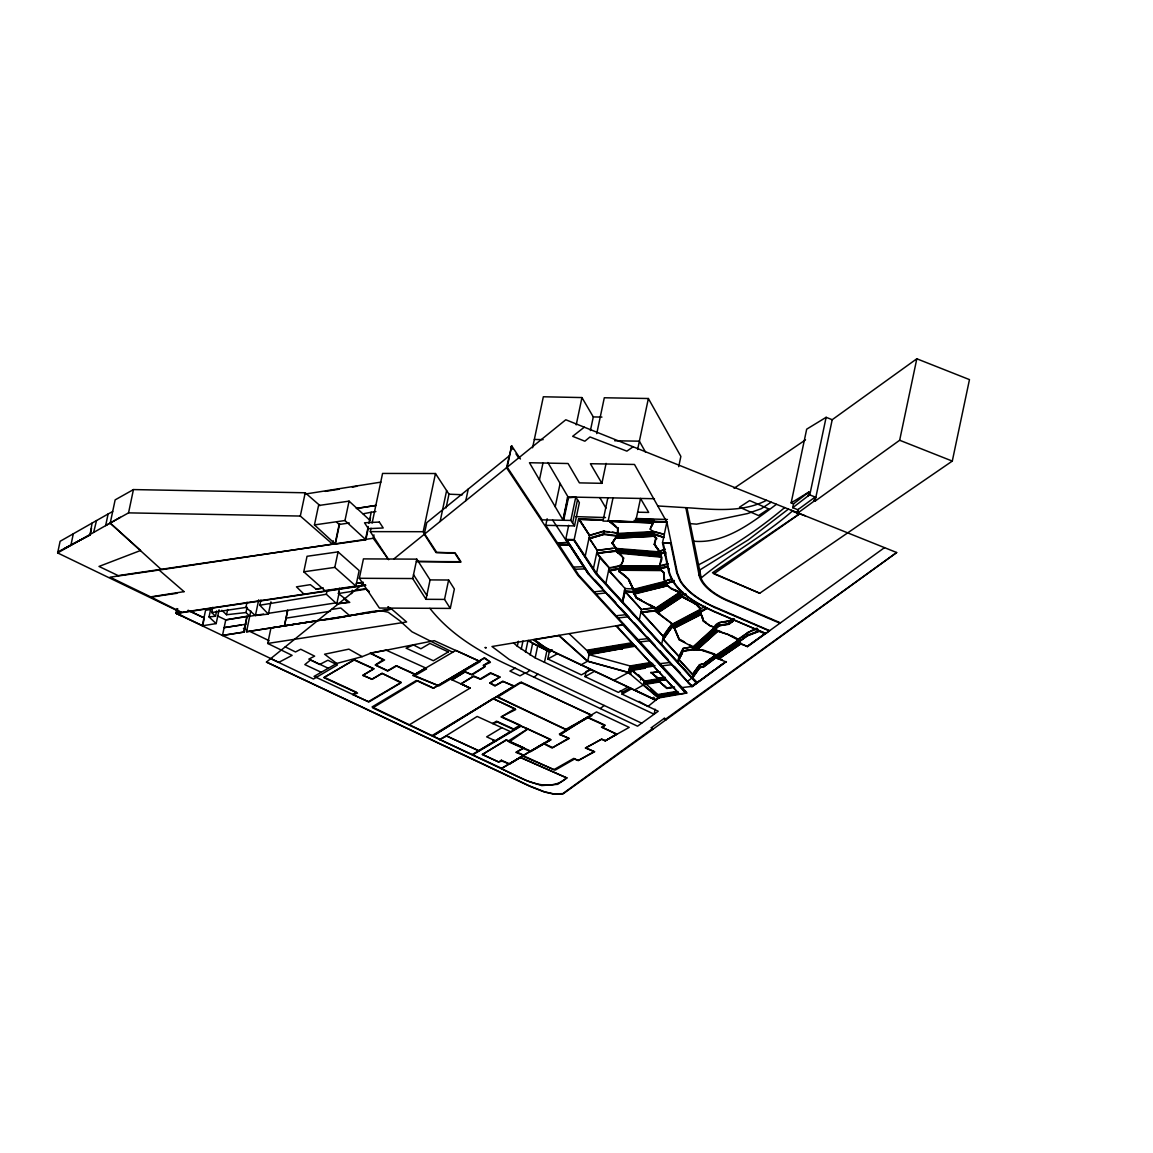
<?xml version="1.0" encoding="UTF-8"?>
<svg xmlns="http://www.w3.org/2000/svg" width="1153" height="1153" viewBox="0 0 1153 1153"><rect width="100%" height="100%" fill="white"/><g stroke="black" fill="none" stroke-linecap="round" stroke-linejoin="round"><path stroke-width="1.5" d="M617.677 527.973L617.417 533.176L612.387 532.153M618.123 527.973L617.835 533.435L652.439 531.663C651.69 528.377 647.597 532.383 653.837 521.848L666.506 522.251L667.169 525.393M181.093 612.488L57.65 552.936L60.1 541.305L92.067 523.102L90.093 534.934L91.505 528.276M70.866 545.412L73.316 533.781M96.521 520.565L93.739 531.994M112.677 511.528L108.108 513.979L105.644 525.609L128.545 512.869L300.313 516.054L332.554 544.115L333.26 540.8M332.554 544.115L161.478 569.697L110.227 523.159L115.141 499.883L133.445 489.578L305.228 492.778L320.001 505.634M128.545 512.869L133.445 489.578M316.686 620.862L270.969 627.924L267.698 643.446L292.098 655.351L278.781 662.384L175.948 613.252L176.928 608.597M188.098 610.254L204.326 617.979L202.683 625.733L176.351 613.194L177 610.096M177.721 608.726L176.74 613.382L365.76 585.306M219.07 609.807L216.159 623.6L209.039 616.956L210.884 608.207M216.62 610.975L215.51 616.235L211.72 612.531L212.815 607.285M263.547 614.088L249.797 616.235L245.993 612.546L226.55 614.736L227.66 609.476M222.486 635.418L225.757 619.896L247.016 616.235L244.277 632.031L222.486 635.418L244.277 632.031M270.955 601.837L268.361 614.088L255.404 615.543L245.935 607.429L247.03 602.169M245.993 612.546L247.102 607.285M243.744 631.758L247.016 616.235M267.698 643.446L406.605 621.986L391.689 609.101L246.526 631.758L250.821 610.903M255.404 615.543L258.733 599.805M268.361 614.088L259.8 605.224L260.909 599.978M300.313 516.054L305.228 492.778M303.772 571.802L307.044 556.294L338.074 551.883L359.145 570.562L355.873 586.084L324.901 590.581L303.772 571.802L334.802 567.391L355.873 586.084M368.369 527.858L365.861 539.748L335.336 544.13L314.452 524.918L318.545 505.518L349.071 501.137L369.594 520.017M335.062 543.87L339.155 524.471L336.575 522.107M335.336 544.13L339.631 523.75M339.515 588.289L338.406 593.536L349.763 602.399L336.791 603.855L326.357 594.256L327.092 590.754M334.802 567.391L338.074 551.883M365.861 539.748L344.978 520.536L349.071 501.137M336.791 603.855L339.386 591.619M351.593 593.651L352.342 590.163M365.501 539.417L368.225 526.474M368.917 523.246L371.223 512.249L375.878 511.572M369.796 521.07L370.517 517.683M359.347 578.287L363.44 558.888L416.795 559.147L430.083 579.901L425.99 599.301L444.525 599.416L450.29 608.409L379.395 608.049L359.347 578.287L412.702 578.547L425.99 599.301M373.961 534.877L373.255 538.278L388.619 559.681L370.3 531.634L371.021 528.218M372.116 523.073L382.565 473.436L435.474 473.523L448.964 494.19L446.081 507.882M412.702 578.547L416.795 559.147M416.392 561.482L461.07 562.001L455.291 553.137L436.713 552.373L423.209 531.706L435.474 473.523M440.129 521.487L442.579 509.842M442.651 509.41L446.615 490.587M444.525 599.416L448.618 580.017L430.083 579.901M465.798 500.705L468.248 489.059M450.29 608.409L454.368 589.01L448.618 580.017M520.435 459.009L511.701 445.851L506.527 467.729L577.812 575.246L686.194 693.155M511.701 445.851L507.205 467.181L542.126 519.859L570.836 520.421L574.482 525.912L545.758 525.336L547.142 518.764M532.585 447.768L543.337 396.776L581.962 397.569L593.291 416.925L590.408 430.573M539.445 479.821L542.948 463.189M655.149 709.239L654.097 714.226L535.165 657.873L517.322 646.228L518.374 641.241M521.214 649.298L522.972 640.982M555.227 506.743L560.127 483.467M525.509 652.267L527.959 640.636L550.125 652.238M576.212 424.88L581.962 397.569M530.164 655.135L532.614 643.504M557.432 542.933L567.838 542.53L557.432 542.933L545.758 525.336M562.938 519.902L567.838 496.626M547.862 462.526L568.054 496.986L563.14 520.262L529.443 462.728L568.069 463.52L579.397 482.876L601.895 483.323L606.089 463.376M563.687 520.277L568.602 497.001M655.898 700.073L653.737 699.049L655.423 700.202L659.112 697.882L687.087 692.996L578.792 575.174L557.504 542.544M535.165 657.873L537.615 646.242M565.647 539.748L568.703 525.264M682.086 687.563L692.117 686.395L588.981 573.978L566.584 539.705M570.836 520.421L575.751 497.145L567.276 497.865M572.609 523.073L577.509 499.797M544.447 662.355L546.897 650.71M726.404 661.62L692.031 686.784L588.376 574.007L569.294 544.735L558.96 544.749M574.482 525.912L579.382 502.622L575.751 497.145M590.826 669.576L581.371 674.88L547.776 658.968L549.404 651.2L552.157 649.716M573.776 539.921L595.914 573.329L696.398 682.648L692.045 686.121L696.311 683.037L595.842 573.718L573.776 539.921L568.386 539.763M697.061 683.167L596.519 573.3L574.18 539.618L578.547 518.936L603.178 519.7M596.75 433.614L604.302 397.771L648.375 398.506L680.861 456.415L678.699 466.648M579.109 519.167L589.673 535.554L579.109 519.167L603.12 519.917M585.205 556.236L589.558 535.554L578.547 518.936M603.639 534.459L589.442 538.638L603.639 534.459L616.696 536.159L653.42 534.257L653.218 535.208M583.85 566.685L573.445 567.089M585.306 568.876L574.9 569.279M588.376 574.007L565.734 539.359L574.18 539.618M588.981 573.978L567.564 541.175M607.862 497.793L602.961 521.07L635.62 521.732L640.52 498.442L648.692 512.422L637.883 512.206M593.406 568.616L597.225 550.514L615.846 547.934M589.514 538.278L597.384 550.601L589.01 538.148L603.523 533.868L617.374 535.684L617.922 533.09L603.812 531.403L608.986 531.72M597.211 553.296L615.688 551.307C629.624 557.85 622.043 569.034 609.231 567.636L597.211 553.296L615.76 550.947L623.816 558.138L620.963 565.719L659.559 565.993L661.447 557.173L618.037 553.109L617.431 551.768L660.15 555.515M603.523 533.868L604.071 531.274L589.558 535.554M596.519 573.3L599.791 557.807L609.159 567.982M600.194 557.793L596.678 553.109L615.904 550.687L618.109 552.763M608.121 521.17L613.021 497.894M609.62 521.617L618.051 528.333M610.052 521.214L653.03 522.251L652.742 522.972M610.917 521.588L652.757 522.885L610.11 520.911M587.324 650.883L569.467 633.991M588.477 653.463L634.309 645.118L588.621 652.814L587.338 650.811L620.818 645.219L621.438 645.954M615.774 548.28L611.969 543.222L617.1 535.439L653.42 534.257L652.771 533.695M589.212 654.025L587.713 661.13L580.982 664.906M657.887 549.765L654.284 544.158L659.574 551.912L616.379 548.453L612.502 542.948M627.852 687.087L618.397 692.391L585.047 676.609L586.113 671.565L590.163 669.302M604.172 590.711L594.141 591.864M605.829 583.432L609.231 567.636M619.737 568.847L609.029 571.009L619.795 568.703M653.765 536.217L615.875 538.163L653.765 536.217L655.726 537.831L654.212 544.504M616.423 537.096L616.769 535.814M616.898 536.39L617.705 534.084L652.295 532.311L652.901 533.046L617.215 534.877L652.929 532.96L652.584 534.56M614.866 547.012L613.31 544.187M606.161 592.887L596.144 594.04M615.904 550.687L616.451 548.093M637.623 449.497L648.375 398.506M616.639 551.379L616.25 549.102L659.43 552.561L659.617 554.838M617.374 552.071L617.576 551.12M629.178 579.815L633.098 589.082L627.996 578.763L618.772 571.211M633.314 588.751L628.399 578.734L619.247 571.225M619.161 571.585L619.81 569.625L661.39 569.913M619.997 569.265L620.199 568.314M620.242 568.616L621.049 565.359L609.087 567.925M622.361 601.419L624.955 588.203M627.463 593.853L641.572 609.62L624.537 591.114L624.883 588.563L633.732 588.981L633.184 591.575L634.467 593.737M625.099 591.273L622.692 601.967L624.94 591.273L632.882 591.777L633.977 594.083M626.151 614.635L616.134 615.788M588.044 651.531L621.323 646.53L620.818 645.219M632.896 588.736L628.774 579.844M650.306 605.224L654.861 608.078L636.341 598.076L632.882 591.777M628.154 616.812L618.123 617.965M633.602 592.296L633.516 589.976L665.497 581.89M650.912 662.471L630.057 665.958L589.068 654.673L622.447 648.548M634.035 593.017L633.819 591.345L666.146 583.173M634.395 594.098L667.443 585.738L671.392 588.909L679.391 592.512L655.639 608.236L636.715 598.018L634.107 592.728L666.794 584.456M636.341 598.076L634.842 595.063M636.715 598.018L635.245 595.049M652.973 522.554L653.174 521.603L635.274 521.127M653.247 521.92L653.578 520.32L635.98 519.772M650.119 529.256L653.866 519.686L636.528 519.138M653.607 522.381L653.91 521.502L666.506 522.251M663.797 537.702C637.811 525.148 667.832 548.035 651.964 533.911L652.512 531.317L664.402 534.545M641.688 723.19L529.948 670.34L525.811 673.323L515.132 668.178L509.943 671.104L520.003 675.86L525.119 672.992L637.551 726.188L658.233 711.228L622.072 694.12L622.476 692.189L630.576 687.635M654.659 544.547L659.689 551.538L654.659 544.547L656.172 537.86M639.295 619.838L641.472 609.533L655.711 607.876L655.163 610.47L660.525 614.506M658.464 698.098L628.428 672.545L630.057 665.958L628.688 672.415L613.8 680.443M682.144 596.678L657.758 612.819L682.144 596.678L696.066 604.417L700.462 609.274L672.631 623.989L655.063 610.73L641.5 612.301L654.99 611.076L672.141 623.96L666.636 631.224L671.291 624.811M629.091 673.107L629.898 669.244M630.518 667.962L629.913 666.607L643.489 664.344L644.239 665.05L630.662 667.313M629.841 673.741L630.662 669.879M643.489 664.344L644.109 665.612L630.532 667.89L631.887 669.879L645.478 667.616L644.729 666.895L631.152 669.172L631.916 669.807L655.048 665.8M630.605 674.375L631.412 670.513L629.509 668.553L644.498 681.106L658.06 678.843L650.84 672.372M678.497 693.198L658.334 696.498L659.112 697.882L643.691 684.968L644.498 681.106L631.916 669.807M660.669 556.178L659.098 554.161L659.646 551.566L665.252 549.26M715.48 629.826L714.601 629.956L728.148 634.409L738.41 639.641L737.877 642.207L747.202 646.473L765.506 633.343L713.779 611.551C695.735 603.25 674.707 592.339 668.654 571.888L662.514 542.775L666.953 521.704L653.52 521.271M660.597 556.539L618.167 552.46L660.712 555.962M661 556.524L659.602 554.276L664.459 552.287M665.771 580.593L665.151 583.49L671.161 581.847L671.709 579.253L665.699 580.939L664.474 579.959L664.013 572.637L659.098 568.242L659.631 565.647L667.947 563.875M667.688 566.671L659.602 568.732L667.616 567.017M659.833 568.89L660.035 567.953L620.444 567.665L619.737 569.913M660.583 569.553L620.055 568.962M632.968 588.39L633.66 589.327L665.627 581.242L664.042 579.959L663.58 572.637L661.332 570.216M661.62 570.519L664.013 572.637M665.252 555.775L665.973 552.417M648.145 638.56L638.113 639.713M640.491 680.011L640.895 678.094M656.057 611.133L656.403 609.533L680.371 593.665M650.148 640.737L640.117 641.89M644.729 666.895L645.493 667.529M656.936 611.811L681.365 594.833L680.241 594.314L656.273 610.182L657.124 610.931M634.265 690.114L643.331 685.026L644.138 681.164L638.157 674.88M665.742 583.62L674.303 580.968M644.959 683.109L644.368 681.754L657.916 679.492L658.651 680.198M666.218 584.412L667.789 585.666M668.654 571.888L669.316 568.717M676.494 691.454L657.844 694.567L644.988 683.037L665.267 679.766M666.722 584.758L666.91 583.879M667.443 585.738L634.51 593.521M658.161 678.569L651.459 672.53M671.406 582.395L674.375 580.622M682.605 591.907L679.42 592.282L671.767 588.462M661.678 644.196L663.306 636.485L671.781 624.868M672.329 626.699L663.162 639.483L672.329 626.699L674.303 628.183L679.348 639.526L674.721 628.154L672.156 626.238L672.703 623.643M692.131 685.732C681.769 679.607 692.982 681.351 692.766 674.865L678.411 659.257L682.072 651.041L678.944 656.691L662.759 639.079L666.578 633.588L667.126 630.994M673.986 687.058L666.953 688.24L657.714 680.443L658.233 678.223L655.524 675.946M658.262 680.933L665.339 679.42M658.478 681.077L658.68 680.126L645.104 682.461M674.548 687.217L666.838 688.5L659.285 681.409L645.723 683.743M659.516 681.999L658.334 680.587M677.027 692.751L658.449 695.922L657.844 694.567M688.399 599.762L678.915 594.761L679.492 591.936L674.865 589.846M705.261 606.363L700.534 608.928C699.712 602.039 667.054 593.982 686.021 594.155M673.021 626.886L673.352 625.286L700.664 610.845M680.039 595.265L680.227 594.4L681.351 594.905M673.885 627.535L674.087 626.583L700.865 612.43L700.664 613.367M700.721 613.065L673.943 627.232L674.779 627.967L701.067 614.001L703.229 620.963L710.032 625.892L714.557 627.376L692.895 647.02L678.958 639.569L674.303 628.183M681.452 595.899L687.231 598.868M674.779 627.852L700.923 614.65M681.769 596.202L681.221 595.467L657.023 611.494L657.887 612.171L656.994 611.58M670.124 662.485L660.107 663.638M672.127 664.661L662.11 665.814M678.958 639.569L684.911 642.48M677.878 661.865L679.045 656.345L663.234 639.137M678.901 659.084L679.434 656.518M666.391 719.501L664.229 718.362L665.973 719.803L666.506 718.924L664.229 718.362L651.315 727.73L652.526 729.546L896.674 552.518L565.792 419.764L394.067 558.773M681.884 654.097L678.858 659.761L683.225 651.272C694.351 647.539 706.011 650.177 716.33 655.048L738.338 640.03L727.947 634.554L717.757 631.21L697.349 649.716L695.807 649.11L716.647 630.158L721.403 631.772M678.973 656.691L682.98 648.346L692.189 646.891M681.538 653.607L683.369 648.534M683.225 651.272L692.549 649.845L700.938 650.004L715.739 655.034L712.871 653.42M779.947 623.225L730.916 602.241A58.342 26.663 11.9 0 1 699.122 575.246L700.145 570.389M696.066 604.417L693.039 602.356M696.441 604.359L693.414 602.298M702.725 619.031L699.986 611.522L700.592 608.525M682.821 651.085L692.434 649.225L692.967 646.674L689.97 645.003M700.318 612.445L706.097 608.654M700.678 612.834L674.073 626.655L673.222 625.935L700.52 611.494L701.355 614.679M694.149 649.874L694.423 647.712L692.766 647.669L714.428 628.039L715.653 628.529M695.763 649.298L715.48 630.677M703.229 620.963L710.291 625.762L714.327 627.088L719.558 622.577L729.272 621.15L728.739 623.701L719.011 625.128L714.096 629.596L717.829 630.821M692.622 674.217L699.727 664.517L692.607 674.246L678.944 659.372M692.506 676.897L693.054 674.346L700.102 664.69L703.95 663.84L716.402 654.659L715.869 657.224L703.416 666.405L699.554 667.256L692.218 677.431M699.943 667.443L692.852 677.416L699.943 667.443L703.762 666.593L716.056 657.527L721.807 659.934M699.554 667.256L700.102 664.69M696.383 683.643L696.398 682.648M697.061 682.72L699.179 680.846M700.116 680.501L714.428 669.835M699.64 664.906L703.532 664.042L715.811 654.645M703.416 666.405L703.95 663.84M699.857 667.832L703.762 666.593M714.327 627.088C717.843 619.103 727.312 624.45 732.818 618.628L732.27 621.193L728.739 623.701M714.096 629.596L714.629 627.03M715.408 630.215L715.523 629.178M719.011 625.128L719.558 622.577M717.757 631.21L697.464 649.139M719.285 625.719L729.071 623.903L732.688 621.337L728.984 624.292L719.285 625.719L694.293 648.361L695.951 648.39M703.676 666.982L716.056 657.527M716.748 658.248L717.353 656.187M717.901 658.723L718.377 657.311L717.209 656.835L747.504 635.851L759.078 631.397M719.4 658.449L741.235 643.547L719.386 658.522L718.233 657.959L740.14 643.533M728.869 621.294L732.328 618.83M725.813 661.606L692.117 686.395M757.262 628.745C758.054 624.595 722.254 650.004 743.829 635.952L743.281 638.517L717.339 656.259L716.186 655.697L738.194 640.679M738.439 642.235L739.808 643.388L738.439 642.235L747.576 635.462L759.15 631.008M738.929 642.754L739.808 642.336M743.44 635.793L747.749 632.723L747.216 635.289L743.281 638.517M747.389 632.55L757.651 628.918M747.202 646.473L764.843 633.718L759.164 631.282M741.105 644.167L747.461 646.386M758.905 630.936L747.216 635.289M759.712 593.247L712.439 572.782L798.755 514.296L797.011 513.618L814.364 500.921L815.185 497.029L797.833 509.727L792.731 507.724L808.08 495.934L808.902 492.043L793.552 503.832L791.145 502.881L806.682 429.175L826.125 417.314L832.207 419.706L916.822 358.785L969.471 379.611L952.292 461.085L759.712 593.247L713.88 573.819L799.303 514.108L791.419 510.289M792.731 507.724L793.552 503.832M797.011 513.618L797.833 509.727M797.472 513.287L798.28 509.41M808.08 495.934L809.781 494.896L826.125 417.314M814.133 501.137L814.94 497.26M814.364 500.921L815.041 501.18L832.207 419.706M815.041 501.18L899.657 440.259L916.822 358.785M896.674 552.518L666.059 718.809M618.7 571.557L619.867 568.357M638.041 675.269L644.498 681.106L638.474 674.793M655.423 700.202L658.608 697.752L655.509 699.914L549.347 649.615A63.156 28.868 11.9 0 1 535.929 640.837L534.761 639.627L558.801 635.62L587.439 661.26L628.428 672.545M653.866 519.686L635.966 519.844M653.146 521.689L653.448 520.969L634.092 520.363M651.877 526.128L653.91 521.502M692.939 677.027L692.607 677.863L697.147 682.331M611.969 543.222L616.696 536.159M612.43 543.294L617.374 535.684M732.27 621.193L733.985 618.642M732.602 621.726L734.216 619.32M666.708 630.864L663.119 636.254L641.5 612.301M666.578 633.588L672.156 626.238M719.357 625.33L694.409 647.784L692.751 647.755M784.674 507.579C758.184 529.876 728.97 549.159 698.185 565.028M776.445 504.279C752.462 522.309 725.194 544.086 693.501 541.204M508.977 456.084L426.754 522.655L424.304 534.286L436.036 552.604L454.57 552.719L460.335 561.713L417.242 561.497M651.315 727.73L653.03 729.172L563.14 793.826L554.262 794.215L544.389 791.996L529.847 786.303L266.401 662.11L363.411 583.577M534.012 677.2L537.874 674.087M472.154 754.581L520.752 725.799L550.788 739.851L530.654 751.626L509.078 742.013L528.247 728.768M701.01 578.1C730.166 553.743 764.079 536.001 792.673 510.793M472.716 754.84L521.228 726.044M600.309 708.562L604.172 705.449M652.656 698.545L655.668 700.246L648.044 706.414L639.021 701.384M584.283 427.186L572.652 436.324L584.859 441.21L589.99 436.958L626.886 451.14L633.098 446.773M771.198 502.175L761.167 508.747L747.519 513.575L696.599 524.154L690.042 523.621M788.421 509.078L748.283 539.863L699.222 570.331M703.532 664.042L715.739 655.034M652.382 728.725L562.823 793.61L554.189 793.985L544.519 791.808L530.063 786.144L266.502 662.024M717.281 667.774L722.96 663.652M747.375 646.775L884.51 547.632M805.082 515.766L792.27 511.11M766.514 500.301C743.771 512.191 716.546 509.799 691.714 508.026L657.786 505.965M740.212 642.408L718.362 657.397L717.195 656.907M734.072 488.281L805.515 439.884M679.247 593.161L655.495 608.885L656.388 609.548M680.356 593.752L656.388 609.606L655.481 608.957M559.94 734.706L587.353 717.051L605.195 725.179L602.457 727.384L616.552 734.043L605.57 740.673L601.823 739.188L585.335 748.009L594.703 751.713L578.215 760.548L574.468 759.063L555.242 770.103L522.41 756.037L543.452 743.526L551.912 747.966L569.323 738.41L559.94 734.706L591.201 715.206L565.864 729.33M451.875 679.982L464.673 671.882L472.168 674.851L484.966 666.751L484.001 665.281L490.429 662.341L484.75 657.902L433.514 688.067L417.559 680.674L372.75 707.899L527.67 781.114L541.694 785.568L557.764 784.314L566.786 777.915L520.594 757.507L501.368 768.547M446.081 735.801L477.183 716.445L510.433 731.622L478.798 750.718L446.081 735.801L440.042 739.404L372.044 706.962L416.319 680.501L433.355 688.312L483.986 658.075L489.636 661.519L483.208 665.44L485.168 666.319L471.491 674.591L465.351 671.767L452.034 679.838L470.121 688.082L409.373 724.79M791.145 502.881L808.902 492.043M432.029 735.6L520.32 682.302L591.388 714.975M492.677 723.507L496.554 721.173L513.69 728.999L520.075 725.107L501.656 716.705L514.987 708.677L493.138 698.718M501.858 727.702L486.667 736.853L495.257 740.774M370.488 653.319L384.569 659.977L375.417 665.122L387.624 671.046L396.776 665.886L416.492 674.764L426.552 668.884L425.572 668.452L412.788 675.499L439.034 685.862L480.21 661.591L434.249 640.679L370.488 653.319L362.215 656.634L336.676 663.451L314.077 676.393L368.888 701.99L400.913 682.864L382.104 673.251L372.044 679.131L362.676 675.427L373.644 668.812L353.942 659.934L323.748 677.589L357.531 693.126L352.933 694.596M92.067 523.102L108.108 513.979M57.65 552.936L120.301 517.279M624.537 591.114L633.184 591.575M585.047 676.609L594.501 671.305M622.072 694.12L631.758 688.687M530.193 751.425L550.788 739.851M530.668 751.093L508.242 741.033L527.728 728.883L550.428 739.332L523.087 755.604L553.8 769.714L573.79 758.386L578.273 760.504L594.04 751.641L585.983 747.821L601.462 739.131L605.123 740.875L616.884 734.259L601.491 727.168L604.532 725.367L587.295 717.44M605.123 740.875L629.192 727.384L596.49 711.934L559.378 734.043L568.501 738.237L552.734 747.62L543.582 743.397M547.776 658.968L557.418 653.765L655.668 700.246M700.318 609.923L672.487 624.638L673.352 625.286L672.473 624.724M699.986 611.522L707.077 607.775M707.438 608.251L700.375 611.984L703.633 620.948L706.371 622.519M58.025 551.855L90.093 534.934L64.006 548.698M439.408 739.693L446.744 736.018L478.668 750.819M671.161 581.847L674.058 580.435M659.761 551.192L664.632 549.188M659.098 554.161L664.704 551.855M664.387 552.633L659.53 554.622C667.342 558.801 651.243 570.937 667.976 563.601M110.227 523.159L140.594 550.485L99.014 566.44L118.211 575.621L373.255 538.278M492.85 723.551L497.462 722.081L513.416 729.474M589.745 535.208L603.884 531.043M485.197 647.409L486.134 647.597M486.033 647.957L485.168 647.799M667.169 580.204L669.965 579.44M667.183 583.231L671.478 582.049M633.934 590.768L666.275 582.524M665.209 584.24L634.222 592.138L633.79 591.417M701.024 664.229L703.604 663.652M620.501 567.953L608.539 570.519L625.085 588.52M659.098 568.242L667.4 566.469M684.767 691.598L685.631 691.411M352.371 487.142L356.796 486.263M682.907 648.692L692.967 646.674M677.013 692.823L658.305 696.571L659.228 697.334L679.117 693.789L615.961 625.834M624.104 624.479L491.985 646.516L509.28 659.502L529.948 670.34M587.482 650.162L631.599 642.798M620.689 645.867L633.069 643.806M587.915 652.094L621.323 646.53M635.793 646.112L589.197 654.097L588.491 653.391L621.827 647.827L622.332 649.125M643.36 664.993L652.742 663.422M631.282 668.596L653.636 664.791M631.772 670.455L645.349 668.178M658.233 678.223L663.551 677.33M658.132 678.497L665.252 677.387M657.714 680.443L665.67 679.117M645.608 684.32L659.156 682.057M668.783 687.592L672.3 687.001M657.7 695.216L678.05 691.814M259.8 605.224L326.357 594.256M304.522 494.161L380.922 482.127M325.362 491.38L339.241 489.189M356.464 508.487L376.008 505.403L356.421 508.444M210.768 609.461L205.565 610.283L202.294 625.805L216.159 623.6M338.406 593.536L366.135 589.154L368.974 591.374M204.326 617.979L188.4 610.643M166.94 594.703L151.23 597.153L181.122 612.128M268.707 613.295L337.382 602.644M330.421 611.234L286.074 618.152M249.711 616.163L225.757 619.896L217.989 616.192M240.876 625.041L224.114 627.65L245.906 624.263M331.473 609.433L340.798 608.006L349.373 615.399M355.153 590.264L365.789 588.65L369.176 591.633M175.948 613.252L365.487 585.003M211.72 612.531L245.935 607.429M339.155 524.471L349.301 522.986M338.708 603.581L348.105 602.197L344.416 598.955L348.105 602.197M724.07 621.654L728.941 620.948M363.109 513.806L371.223 512.249M314.452 524.918L344.978 520.536M316.023 589.082L323.042 588.073L316.023 589.082L310.344 584.657L296.48 586.848L304.075 594.227M356.363 583.288L363.382 582.279M167.488 594.631L176.913 593.319M356.508 583.418L361.783 582.669M650.753 672.718L658.767 671.594M651.373 672.876L660.064 671.666M597.456 550.255L612.502 548.352M678.915 594.761L685.473 593.982M679.636 595.236L685.949 594.501M643.302 609.087L654.947 607.732M655.163 610.47L640.924 612.128L663.306 636.485M209.039 616.956L215.51 616.235M318.214 620.17C339.285 619.478 359.361 612.344 380.303 610.6L388.129 612.2L399.817 620.775L411.924 631.758L452.682 652.267M616.48 536.794L653.275 534.906M615.99 537.586L653.881 535.641M558.888 545.124L569.222 545.11M370.3 531.634L423.209 531.706M620.588 567.017L660.179 567.305L659.43 566.642L620.833 566.368L620.559 567.089L660.15 567.377L659.415 566.714M620.184 568.4L660.784 568.616M619.795 569.697L661.375 570L659.675 568.371M619.665 570.259L661.26 570.562M614.693 440.763L639.382 441.181L645.521 452.135M692.434 649.225L697.421 649.326M593.291 416.925L601.938 417.098M534.343 439.452L543.121 439.639M568.054 496.986L654.457 498.73M575.635 516.616L605.527 517.553M635.591 518.49L667.428 519.484M579.037 519.513L603.048 520.262M662.514 542.775L671.219 543.034L677.373 572.911L680.486 580.651A80.624 36.853 11.9 0 0 710.565 605.181L769.642 630.677M566.512 540.094L573.69 540.31M448.964 494.19L462.483 494.738M625.027 591.633L632.81 592.123M616.956 549.866L659.948 553.238L659.415 552.647M652.8 531.187L662.73 533.882M651.964 533.911L663.854 537.139M652.8 534.343L663.869 537.356M628.688 672.415L587.713 661.13L558.989 635.332M701.024 649.615L705.535 650.782M495.228 740.918L492.807 740.14L495.704 741.105M520.954 726.188L528.06 728.883M899.657 440.259L952.292 461.085M809.781 494.896L815.848 497.303M739.88 642.999L741.393 643.619M715.869 657.224L722.167 659.847M715.97 657.916L726.318 662.009M438.025 685.516L413.538 675.197L455.867 650.393L478.985 661.029M780.466 622.851L731.406 601.866A57.218 26.159 11.9 0 1 701.456 579.137L686.929 507.738M714.601 607.472L769.325 630.893L765.751 633.516L714.096 611.335C696.196 603.091 675.327 592.267 669.302 571.96L663.234 543.106L670.657 543.351L676.71 572.825L679.866 580.636A81.214 37.127 11.9 0 0 705.982 603.178L714.572 607.472M674.664 590.005L679.463 592.166M520.752 725.799L501.036 716.921L515.708 709.571L493.167 698.473L432.822 736.003L514.209 685.963L502.967 681.524L494.723 685.949L490.011 682.98L500.071 677.099L490.702 673.395L480.642 679.29L473.134 676.321L461.258 683.686L469.718 688.125M513.82 686.237L502.751 681.192L495.401 685.617L489.737 683.037L499.797 676.984L490.515 672.761L480.297 678.944L474.013 676.062L461.027 683.902L470.121 688.082M439.797 739.505L501.714 768.345M634.496 689.984L655.553 699.842M328.288 668.25L310.561 659.948L304.824 664.604L321.24 672.285M620.026 691.036L622.476 692.189M515.881 668.538C483.842 654.27 451.89 636.427 429.896 608.352M496.467 696.715L566.339 729.878M176.351 613.194L182.909 616.322M176.337 613.439L182.102 616.178M270.71 658.622L313.486 679.016L337.483 664.921L327.928 660.222L319.669 664.474L308.831 659.112L314.625 656.129L300.717 649.254L295.499 651.964L285.209 646.876M243.442 628.371L246.67 629.913M249.884 631.455L269.182 640.708M557.879 653.982L545.297 647.655L534.185 639.468M549.404 651.2L533.882 640.304M547.257 650.523L538.004 646.04A80.811 36.939 11.9 0 1 528.434 640.491M731.103 635.534L738.28 639.31M636.787 597.672L641.515 600.223M649.398 604.475L655.711 607.876M636.413 597.73L641.039 600.223M679.434 639.18L683.945 641.673M362.215 656.634L348.869 649.139L324.584 654.227L336.676 663.451M388.143 606.882L391.689 609.101L246.526 631.758M673.928 627.304L674.764 627.938M672.257 627.045L674.231 628.529M537.802 643.605L542.025 646.79M621.885 573.272L625.834 576.341M665.151 583.49L671.695 588.808M609.26 520.536L615.702 525.941M608.193 520.435L617.604 528.319M663.306 684.767L665.785 686.842M388.071 607.04L390.406 609.072M513.517 642.913L517.322 646.228M221.808 610.297L226.55 614.736M609.101 570.663L621.698 584.369M595.15 580.218L602.471 588.174M608.568 594.818L615.875 602.774M620.746 608.078L629.279 617.359M634.164 622.663L641.472 630.619M647.568 637.249L654.875 645.204M659.761 650.508L668.293 659.79M674.39 666.42L680.486 673.064M650.825 688.817L658.867 698.041M651.849 689.552L659.112 697.882M511.024 446.384L513.013 449.382M515.982 453.85L518.951 458.332M552.604 520.061L567.766 542.919M413.523 574.67L426.812 595.424M653.765 697.234L655.553 700.087M601.895 483.323L590.408 463.722L634.481 464.457L666.967 522.367L671.219 543.034M599.805 497.635L605.974 508.156M702.004 615.889L703.143 619.031M685.848 507.68L699.122 575.246M287.616 610.341L284.431 625.906L287.702 610.398M566.786 777.915C547.142 795.066 520.306 777.511 501.209 768.604L520.104 757.362L566.786 777.915M768.72 508.905L758.602 515.564L739.477 507.219L749.652 500.561L768.72 508.905M383.228 659.761L375.33 664.906L387.739 670.642L396.027 665.785L414.777 674.476L425.76 668.019L386.096 650.133L370.185 653.131L383.228 659.761M501.396 760.202L498.658 761.974L482.285 754.451L506.311 740.14L523.635 747.951L516.789 752.015L523.765 755.201L509.251 763.805L501.396 760.202M523.318 755.301L509.612 764.136L502.117 761.167L498.427 761.902L482.473 754.509L506.239 739.794L524.067 747.937L515.823 752.347L523.318 755.301M521.545 682.288L497.779 697.003L566.325 729.546L591.965 715.581L521.545 682.288M448.315 651.906L433.341 660.741L406.087 648.159L413.495 644.959L420.874 648.764L429.939 643.432L448.315 651.906M354.461 659.732L324.339 677.359L356.522 692.276L352.746 694.481L368.311 701.673L401.287 682.345L382.075 673.453L372.015 679.362L363.08 675.211L374.048 668.798L354.461 659.732M685.631 692.996L679.333 694.092L616.711 625.964L623.067 624.897L685.631 692.996M184.062 591.648L150.668 596.879L110.025 577.192L159.071 570.014L184.062 591.648M379.351 522.064L364.521 522.785L368.383 528.679L383.214 527.973L379.351 522.064M659.819 553.887L616.841 550.428L660.338 554.564L659.819 553.887"/></g></svg>
